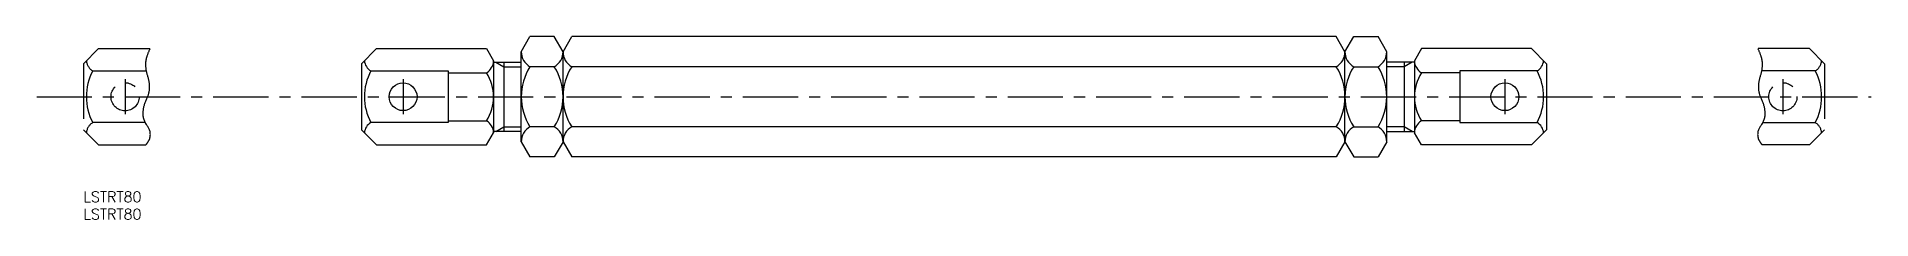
# Model space of a CAD drawing. Extents: x -13 to 514, y -8 to 45.
import ezdxf

# ---------------------------------------------------------------- set-up
doc = ezdxf.new("R2010")
doc.units = 0
doc.header["$LTSCALE"] = 0.5
doc.linetypes.add('CENTER', pattern=[50.8, 31.75, -6.35, 6.35, -6.35])
doc.linetypes.add('PHANTOM', pattern=[63.5, 31.75, -6.35, 6.35, -6.35, 6.35, -6.35])
for name, color, linetype in [('MSM_CENTER', 1, 'CENTER'), ('MSM_CONTINUOUS', 7, 'CONTINUOUS'), ('MSM_IMAGINARY', 6, 'PHANTOM'), ('MSM_NARROW', 5, 'CONTINUOUS'), ('MSM_PART_NUMBER', 7, 'CONTINUOUS')]:
    doc.layers.add(name, color=color, linetype=linetype)
doc.styles.get("Standard").update_dxf_attribs({"font": 'txt.shx', "height": 3, "bigfont": 'bigfont.shx'})

msp = doc.modelspace()

# ---------------------------------------------------------------- linework, layer by layer
at = {"layer": 'MSM_CENTER'}
for p, q in [((12, 32.37), (12, 22.27)), ((92, 32.37), (92, 22.27)), ((409, 32.37), (409, 22.27)), ((489, 32.37), (489, 22.27)), ((-13.43, 27.32), (514.43, 27.32))]:
    msp.add_line(p, q, dxfattribs=at)
at = {"layer": 'MSM_CONTINUOUS'}
for p, q in [((126, 40.31), (128.5, 44.64)), ((135.5, 44.64), (128.5, 44.64)), ((138, 40.31), (135.5, 44.64)), ((138, 40.31), (140.5, 44.64)), ((360.5, 44.64), (140.5, 44.64)), ((363, 40.31), (360.5, 44.64)), ((363, 40.31), (365.5, 44.64)), ((365.5, 44.64), (372.5, 44.64)), ((375, 40.31), (372.5, 44.64)), ((80, 36.82), (84.36, 41.18)), ((84.36, 41.18), (116, 41.18)), ((116, 41.18), (118, 37.71)), ((118, 37.71), (118, 16.93)), ((118, 37.32), (126, 37.32)), ((126, 14.33), (126, 40.31)), ((138, 14.33), (138, 40.31)), ((363, 14.33), (363, 40.31)), ((375, 14.33), (375, 40.31)), ((383, 37.32), (375, 37.32)), ((385, 41.18), (383, 37.71)), ((383, 37.71), (383, 16.93)), ((416.64, 41.18), (385, 41.18)), ((421, 36.82), (416.64, 41.18)), ((80, 36.82), (80, 17.82)), ((82.72, 34.77), (105, 34.77)), ((105, 34.77), (105, 19.87)), ((105, 34.25), (116, 34.25)), ((135.5, 35.98), (128.5, 35.98)), ((360.5, 35.98), (140.5, 35.98)), ((365.5, 35.98), (372.5, 35.98)), ((396, 34.25), (385, 34.25)), ((396, 34.77), (396, 19.87)), ((418.28, 34.77), (396, 34.77)), ((421, 36.82), (421, 17.82)), ((80, 17.82), (84.36, 13.46)), ((105, 19.87), (82.72, 19.87)), ((105, 20.39), (116, 20.39)), ((116, 13.46), (118, 16.93)), ((126, 17.32), (118, 17.32)), ((135.5, 18.66), (128.5, 18.66)), ((360.5, 18.66), (140.5, 18.66)), ((365.5, 18.66), (372.5, 18.66)), ((375, 17.32), (383, 17.32)), ((385, 13.46), (383, 16.93)), ((396, 20.39), (385, 20.39)), ((396, 19.87), (418.28, 19.87)), ((421, 17.82), (416.64, 13.46)), ((84.36, 13.46), (116, 13.46)), ((126, 14.33), (128.5, 10)), ((138, 14.33), (135.5, 10)), ((138, 14.33), (140.5, 10)), ((363, 14.33), (360.5, 10)), ((363, 14.33), (365.5, 10)), ((375, 14.33), (372.5, 10)), ((416.64, 13.46), (385, 13.46)), ((135.5, 10), (128.5, 10)), ((360.5, 10), (140.5, 10)), ((365.5, 10), (372.5, 10))]:
    msp.add_line(p, q, dxfattribs=at)
for centre in [(92, 27.32), (409, 27.32)]:
    msp.add_circle(centre, 4, dxfattribs=at)
for centre, radius, start, end in [((84.56, 37.97), 3.7, 184.2987, 240.0665), ((114, 37.71), 4, 299.9412, 359.9412), ((131, 40.31), 5, 180, 239.9989), ((133, 40.31), 5, 300.0011, 0), ((143, 40.31), 5, 180, 239.9989), ((358, 40.31), 5, 300.0011, 0), ((368, 40.31), 5, 180, 239.9989), ((370, 40.31), 5, 300.0011, 0), ((387, 37.71), 4, 180.0588, 240.0588), ((416.44, 37.97), 3.7, 299.9335, 355.7013), ((96.76, 27.32), 15.9, 152.0648, 207.9352), ((105.01, 27.32), 12.99, 327.7596, 32.2404), ((142.25, 27.32), 16.25, 147.7965, 212.2035), ((121.75, 27.32), 16.25, 327.7965, 32.2035), ((154.25, 27.32), 16.25, 147.7965, 212.2035), ((346.75, 27.32), 16.25, 327.7965, 32.2035), ((379.25, 27.32), 16.25, 147.7965, 212.2035), ((358.75, 27.32), 16.25, 327.7965, 32.2035), ((395.99, 27.32), 12.99, 147.7596, 212.2404), ((404.24, 27.32), 15.9, 332.0648, 27.9352), ((84.56, 16.67), 3.7, 119.9335, 175.7013), ((114, 16.93), 4, 0.0588, 60.0588), ((131, 14.33), 5, 120.0011, 180), ((133, 14.33), 5, 360, 59.9989), ((143, 14.33), 5, 120.0011, 180), ((358, 14.33), 5, 360, 59.9989), ((368, 14.33), 5, 120.0011, 180), ((370, 14.33), 5, 360, 59.9989), ((387, 16.93), 4, 119.9412, 179.9412), ((416.44, 16.67), 3.7, 4.2987, 60.0665)]:
    msp.add_arc(centre, radius, start, end, dxfattribs=at)
at = {"layer": 'MSM_IMAGINARY'}
for p, q in [((0, 36.82), (4.36, 41.18)), ((4.36, 41.18), (19.16, 41.18)), ((496.64, 41.18), (481.84, 41.18)), ((501, 36.82), (496.64, 41.18)), ((0, 36.82), (0, 17.82)), ((2.72, 34.77), (18.07, 34.77)), ((498.28, 34.77), (482.93, 34.77)), ((501, 36.82), (501, 17.82)), ((0, 17.82), (4.36, 13.46)), ((17.76, 19.87), (2.72, 19.87)), ((483.24, 19.87), (498.28, 19.87)), ((501, 17.82), (496.64, 13.46)), ((4.36, 13.46), (17.98, 13.46)), ((496.64, 13.46), (483.02, 13.46))]:
    msp.add_line(p, q, dxfattribs=at)
for centre in [(12, 27.32), (489, 27.32)]:
    msp.add_circle(centre, 4.05, dxfattribs=at)
for centre, radius, start, end in [((4.56, 37.97), 3.7, 184.2987, 240.0665), ((24.6, 36.68), 6.72, 164.1619, 180.2641), ((33.02, 34.29), 15.47, 153.569, 164.1619), ((467.98, 34.29), 15.47, 15.8381, 26.431), ((476.4, 36.68), 6.72, 359.7359, 15.8381), ((496.44, 37.97), 3.7, 299.9335, 355.7013), ((16.76, 27.32), 15.9, 152.0648, 207.9352), ((27.81, 36.69), 9.93, 180.2641, 200.4753), ((10.31, 30.16), 8.74, 358.9188, 20.4753), ((490.69, 30.16), 8.74, 159.5247, 181.0812), ((473.19, 36.69), 9.93, 339.5247, 359.7359), ((484.24, 27.32), 15.9, 332.0648, 27.9352), ((26.62, 22.23), 9.52, 152.2507, 175.8426), ((11.58, 30.14), 7.48, 332.2507, 358.9188), ((489.42, 30.14), 7.48, 181.0812, 207.7493), ((474.38, 22.23), 9.52, 4.1574, 27.7493), ((22.8, 22.5), 5.69, 175.8426, 218.982), ((478.2, 22.5), 5.69, 321.018, 4.1574), ((4.56, 16.67), 3.7, 119.9335, 175.7013), ((15.28, 16.42), 3.99, 346.882, 38.982), ((485.72, 16.42), 3.99, 141.018, 193.118), ((496.44, 16.67), 3.7, 4.2987, 60.0665), ((11.61, 18.82), 8.32, 319.9197, 330.111), ((16.16, 16.21), 3.09, 330.111, 346.882), ((484.84, 16.21), 3.09, 193.118, 209.889), ((489.39, 18.82), 8.32, 209.889, 220.0803)]:
    msp.add_arc(centre, radius, start, end, dxfattribs=at)
at = {"layer": 'MSM_NARROW'}
for p, q in [((118.65, 37.32), (121, 35.97)), ((121, 37.32), (121, 17.32)), ((380, 37.32), (380, 17.32)), ((382.35, 37.32), (380, 35.97)), ((121, 35.97), (126, 35.97)), ((380, 35.97), (375, 35.97)), ((118.65, 17.32), (121, 18.67)), ((121, 18.67), (126, 18.67)), ((380, 18.67), (375, 18.67)), ((382.35, 17.32), (380, 18.67))]:
    msp.add_line(p, q, dxfattribs=at)

# ---------------------------------------------------------------- texts
at = {"layer": 'MSM_PART_NUMBER'}
for p in [(0, -3), (0, -8)]:
    msp.add_text('LSTRT80', height=3, dxfattribs=at).set_placement(p)

doc.saveas('drawing.dxf')
